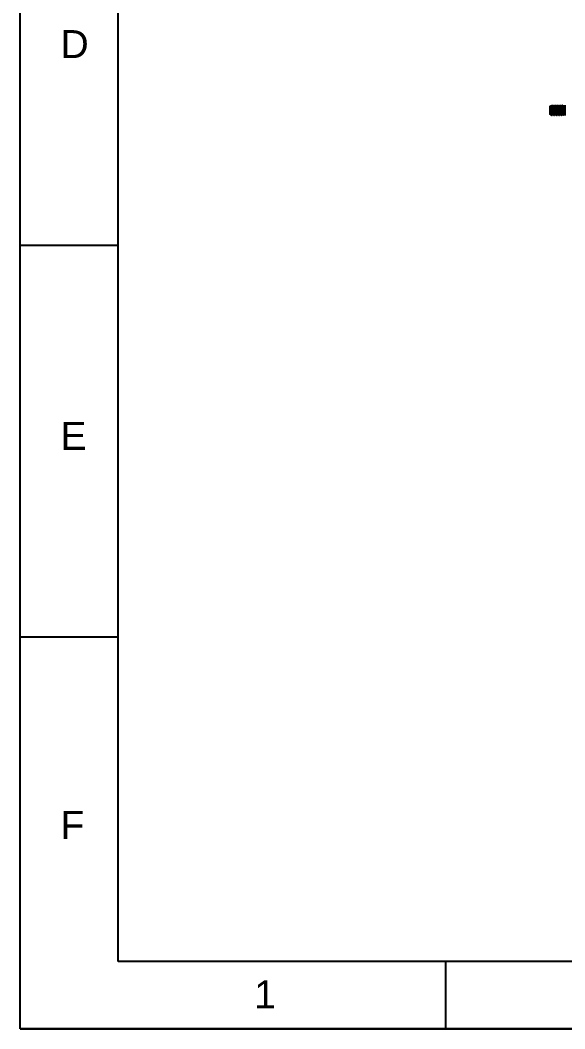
# Model space of a CAD drawing. Header units: millimetres. Extents: x 3299 to 14264, y 1863 to 5555.
# Drawn here: x 3299 to 3626, y 1863 to 2469 of the extents above; entities that cross this region are included whole.
import ezdxf

# ---------------------------------------------------------------- set-up
doc = ezdxf.new("R2010")
doc.units = ezdxf.units.MM
doc.layers.add('02___PRT_ALL_AXES', color=7, linetype='Continuous')
doc.layers.add('图框', color=7, linetype='Continuous')
doc.layers.add('细实线', color=7, linetype='Continuous', lineweight=18)
doc.styles.get("Standard").update_dxf_attribs({"font": 'arial.ttf'})

# ---------------------------------------------------------------- blocks, each defined once
blk = doc.blocks.new('产品尺寸图图框')
at = {"layer": '图框'}
for p, q in [((314.593, 395.09), (314.593, 605.09)), ((323.343, 401.09), (323.343, 599.09)), ((314.593, 465.09), (323.343, 465.09)), ((314.593, 430.09), (323.343, 430.09)), ((605.843, 401.09), (323.343, 401.09)), ((352.593, 401.09), (352.593, 395.09)), ((611.593, 395.09), (314.593, 395.09)), ((314.593, 395.09), (611.593, 395.09))]:
    blk.add_line(p, q, dxfattribs=at)
at = {"layer": '图框', "char_height": 2.5, "attachment_point": 1}
for s, insert in [('D', (318.198, 484.3)), ('E', (318.198, 449.3)), ('F', (318.198, 414.553)), ('1', (335.498, 399.421))]:
    blk.add_mtext_dynamic_manual_height_columns(s, width=1.58949, gutter_width=1.25, heights=[0], dxfattribs=dict(at, insert=insert))

msp = doc.modelspace()

# ---------------------------------------------------------------- linework, layer by layer
at = {"color": 7, "linetype": 'Continuous'}
for p, q in [((3617.58801, 2417.29299), (3617.99291, 2417.6979)), ((3617.58801, 2412.29301), (3617.58801, 2417.29297)), ((3617.99291, 2417.6979), (3618.00243, 2417.69447)), ((3618.08801, 2414.79299), (3618.08801, 2416.55635)), ((3618.82343, 2417.78041), (3618.83801, 2417.79299)), ((3619.82343, 2417.78041), (3619.83801, 2417.79299)), ((3619.95259, 2417.78041), (3619.93801, 2417.79299)), ((3620.82343, 2417.78041), (3620.83801, 2417.79299)), ((3620.95259, 2417.78041), (3620.93801, 2417.79299)), ((3621.82343, 2417.78041), (3621.83801, 2417.79299)), ((3621.95259, 2417.78041), (3621.93801, 2417.79299)), ((3622.82343, 2417.78041), (3622.83801, 2417.79299)), ((3622.95259, 2417.78041), (3622.93801, 2417.79299)), ((3623.82343, 2417.78041), (3623.83801, 2417.79299)), ((3623.95259, 2417.78041), (3623.93801, 2417.79299)), ((3624.83801, 2417.79299), (3624.82343, 2417.78041)), ((3624.95259, 2417.78041), (3624.93801, 2417.79299)), ((3625.58801, 2415.47919), (3625.13801, 2415.72005)), ((3625.66313, 2417.50404), (3625.6733, 2417.50771)), ((3625.88801, 2417.29299), (3625.6733, 2417.50771)), ((3625.88801, 2412.29299), (3625.88801, 2417.29299)), ((3626.38801, 2417.29299), (3625.88801, 2417.29299)), ((3626.38801, 2417.94299), (3626.38801, 2411.64299)), ((3617.58801, 2412.29299), (3617.67593, 2412.20508)), ((3617.67593, 2412.20508), (3617.68659, 2412.20891)), ((3618.32343, 2411.80558), (3618.33801, 2411.79299)), ((3618.43801, 2411.79299), (3618.45259, 2411.80558)), ((3619.32343, 2411.80558), (3619.33801, 2411.79299)), ((3619.45259, 2411.80558), (3619.43801, 2411.79299)), ((3620.32343, 2411.80558), (3620.33801, 2411.79299)), ((3620.45259, 2411.80558), (3620.43801, 2411.79299)), ((3621.32343, 2411.80558), (3621.33801, 2411.79299)), ((3621.45259, 2411.80558), (3621.43801, 2411.79299)), ((3622.33801, 2411.79299), (3622.32343, 2411.80558)), ((3622.45259, 2411.80558), (3622.43801, 2411.79299)), ((3623.33801, 2411.79299), (3623.32343, 2411.80558)), ((3623.45259, 2411.80558), (3623.43801, 2411.79299)), ((3624.32343, 2411.80558), (3624.33801, 2411.79299)), ((3624.45259, 2411.80558), (3624.43801, 2411.79299)), ((3625.33801, 2411.79299), (3625.32343, 2411.80558)), ((3625.38801, 2411.79299), (3625.38801, 2414.12965)), ((3625.88801, 2412.29299), (3625.38801, 2411.79299)), ((3625.80009, 2415.59271), (3625.58801, 2415.47919)), ((3626.38801, 2412.29299), (3625.88801, 2412.29299))]:
    msp.add_line(p, q, dxfattribs=at)
for points in [[(3618.40767, 2416.99665), (3618.28494, 2417.20775), (3618.11072, 2417.50779), (3618.00243, 2417.69447)], [(3618.82343, 2417.78041), (3618.66821, 2417.51281), (3618.494, 2417.21278), (3618.38801, 2417.03047)], [(3619.40767, 2416.99665), (3619.28494, 2417.20775), (3619.11072, 2417.50779), (3618.95259, 2417.78041)], [(3619.82343, 2417.78041), (3619.66821, 2417.51281), (3619.494, 2417.21278), (3619.38801, 2417.03047)], [(3620.40767, 2416.99665), (3620.28494, 2417.20775), (3620.11072, 2417.50779), (3619.95259, 2417.78041)], [(3620.82343, 2417.78041), (3620.66821, 2417.51281), (3620.494, 2417.21278), (3620.38801, 2417.03047)], [(3621.40767, 2416.99665), (3621.28494, 2417.20775), (3621.11072, 2417.50779), (3620.95259, 2417.78041)], [(3621.82343, 2417.78041), (3621.66821, 2417.51281), (3621.494, 2417.21278), (3621.38801, 2417.03047)], [(3622.40767, 2416.99665), (3622.28494, 2417.20775), (3622.11072, 2417.50779), (3621.95259, 2417.78041)], [(3622.82343, 2417.78041), (3622.66821, 2417.51281), (3622.494, 2417.21278), (3622.38801, 2417.03047)], [(3623.40767, 2416.99665), (3623.28494, 2417.20775), (3623.11072, 2417.50779), (3622.95259, 2417.78041)], [(3623.82343, 2417.78041), (3623.66821, 2417.51281), (3623.494, 2417.21278), (3623.38801, 2417.03047)], [(3624.40767, 2416.99665), (3624.28494, 2417.20775), (3624.11072, 2417.50779), (3623.95259, 2417.78041)], [(3624.82343, 2417.78041), (3624.66821, 2417.51281), (3624.494, 2417.21278), (3624.38801, 2417.03047)], [(3625.40767, 2416.99665), (3625.28494, 2417.20775), (3625.11072, 2417.50779), (3624.95259, 2417.78041)], [(3625.66313, 2417.50404), (3625.494, 2417.21278), (3625.38801, 2417.03047)], [(3617.68659, 2412.20891), (3617.78494, 2412.37824), (3617.88801, 2412.55552)], [(3617.86835, 2412.58933), (3617.994, 2412.37321), (3618.16821, 2412.07318), (3618.32343, 2411.80558)], [(3618.45259, 2411.80558), (3618.61072, 2412.0782), (3618.78494, 2412.37824), (3618.88801, 2412.55552)], [(3618.86835, 2412.58933), (3618.994, 2412.37321), (3619.16821, 2412.07318), (3619.32343, 2411.80558)], [(3619.45259, 2411.80558), (3619.61072, 2412.0782), (3619.78494, 2412.37824), (3619.88801, 2412.55552)], [(3619.86835, 2412.58933), (3619.994, 2412.37321), (3620.16821, 2412.07318), (3620.32343, 2411.80558)], [(3620.45259, 2411.80558), (3620.61072, 2412.0782), (3620.78494, 2412.37824), (3620.88801, 2412.55552)], [(3620.86835, 2412.58933), (3620.994, 2412.37321), (3621.16821, 2412.07318), (3621.32343, 2411.80558)], [(3621.45259, 2411.80558), (3621.61072, 2412.0782), (3621.78494, 2412.37824), (3621.88801, 2412.55552)], [(3621.86835, 2412.58933), (3621.994, 2412.37321), (3622.16821, 2412.07318), (3622.32343, 2411.80558)], [(3622.45259, 2411.80558), (3622.61072, 2412.0782), (3622.78494, 2412.37824), (3622.88801, 2412.55552)], [(3622.86835, 2412.58933), (3622.994, 2412.37321), (3623.16821, 2412.07318), (3623.32343, 2411.80558)], [(3623.45259, 2411.80558), (3623.61072, 2412.0782), (3623.78494, 2412.37824), (3623.88801, 2412.55552)], [(3623.86835, 2412.58933), (3623.994, 2412.37321), (3624.16821, 2412.07318), (3624.32343, 2411.80558)], [(3624.45259, 2411.80558), (3624.61072, 2412.0782), (3624.78494, 2412.37824), (3624.88801, 2412.55552)], [(3624.86835, 2412.58933), (3624.994, 2412.37321), (3625.16821, 2412.07318), (3625.32343, 2411.80558)]]:
    msp.add_lwpolyline(points, dxfattribs=at)
for points, knots in [([(3617.58801, 2417.21954), (3617.59413, 2417.21571), (3617.60638, 2417.20581), (3617.62327, 2417.18681), (3617.64003, 2417.16273), (3617.65667, 2417.13365), (3617.67321, 2417.0996), (3617.68965, 2417.06069), (3617.706, 2417.017), (3617.72859, 2416.94982), (3617.75617, 2416.85456), (3617.78781, 2416.72732), (3617.81917, 2416.58411), (3617.85022, 2416.42614), (3617.88098, 2416.25466), (3617.91144, 2416.07102), (3617.94161, 2415.87659), (3617.98215, 2415.59997), (3618.03149, 2415.23779), (3618.06912, 2414.94349), (3618.08801, 2414.79299)], [0, 0, 0, 0, 0.008680312, 0.018774552, 0.030465719, 0.043856067, 0.058999461, 0.075914788, 0.09459861, 0.115035334, 0.161060564, 0.213693728, 0.272547515, 0.337184868, 0.407123503, 0.481856617, 0.560838094, 0.643513722, 0.817767211, 1, 1, 1, 1]), ([(3618.00243, 2417.69446), (3618.00349, 2417.69263), (3618.00549, 2417.68817), (3618.00814, 2417.68029), (3618.0108, 2417.67033), (3618.01465, 2417.65298), (3618.01927, 2417.62608), (3618.02456, 2417.58766), (3618.02985, 2417.54119), (3618.03516, 2417.4868), (3618.04048, 2417.42468), (3618.0458, 2417.35502), (3618.05111, 2417.27801), (3618.05847, 2417.16133), (3618.06751, 2416.99892), (3618.07798, 2416.78564), (3618.08465, 2416.63529), (3618.08801, 2416.55635)], [0, 0, 0, 0, 0.005544595, 0.012797143, 0.021804079, 0.032581616, 0.059458161, 0.093408117, 0.134371023, 0.182234513, 0.236842179, 0.298032242, 0.365638204, 0.43946538, 0.604934783, 0.792608052, 1, 1, 1, 1]), ([(3618.08801, 2416.55635), (3618.09564, 2416.44001), (3618.11068, 2416.19835), (3618.13231, 2415.82486), (3618.15396, 2415.43189), (3618.17563, 2415.0269), (3618.1973, 2414.61749), (3618.21896, 2414.21139), (3618.24062, 2413.81626), (3618.26225, 2413.43955), (3618.28386, 2413.08835), (3618.30233, 2412.81473), (3618.3173, 2412.61354), (3618.32818, 2412.47758), (3618.33905, 2412.35255), (3618.34991, 2412.23904), (3618.36074, 2412.13759), (3618.37155, 2412.04865), (3618.3809, 2411.98262), (3618.38851, 2411.93639), (3618.39394, 2411.90671), (3618.39937, 2411.88043), (3618.40478, 2411.85758), (3618.41018, 2411.83818), (3618.41556, 2411.82224), (3618.42091, 2411.80976), (3618.42565, 2411.80163), (3618.42959, 2411.79705), (3618.43234, 2411.79475), (3618.43514, 2411.79333), (3618.43709, 2411.793), (3618.43801, 2411.793)], [0, 0, 0, 0, 0.07307491, 0.151752848, 0.234482566, 0.319751186, 0.40594689, 0.491446021, 0.574643199, 0.653972218, 0.72794502, 0.795173222, 0.825857364, 0.854395783, 0.88065699, 0.904514176, 0.925863045, 0.944607832, 0.960661568, 0.967660697, 0.97396655, 0.97957403, 0.984479298, 0.98868216, 0.992189035, 0.99501394, 0.997187127, 0.998050823, 0.998786122, 0.999421328, 1, 1, 1, 1]), ([(3618.86835, 2412.58934), (3618.86562, 2412.59404), (3618.86036, 2412.60513), (3618.85329, 2412.62432), (3618.84619, 2412.64791), (3618.83907, 2412.67585), (3618.83194, 2412.70812), (3618.82189, 2412.7595), (3618.80958, 2412.83403), (3618.7954, 2412.93541), (3618.78116, 2413.05196), (3618.7669, 2413.18274), (3618.75262, 2413.32667), (3618.73831, 2413.48259), (3618.71873, 2413.71064), (3618.69463, 2414.01544), (3618.66634, 2414.39777), (3618.63801, 2414.79299), (3618.60969, 2415.18822), (3618.58139, 2415.57055), (3618.55729, 2415.87535), (3618.53771, 2416.1034), (3618.52341, 2416.25932), (3618.50912, 2416.40325), (3618.49486, 2416.53402), (3618.48062, 2416.65058), (3618.46644, 2416.75196), (3618.45414, 2416.82649), (3618.44408, 2416.87786), (3618.43695, 2416.91013), (3618.42983, 2416.93808), (3618.42273, 2416.96167), (3618.41566, 2416.98086), (3618.4104, 2416.99195), (3618.40767, 2416.99664)], [0, 0, 0, 0, 0.003672613, 0.008270114, 0.013813924, 0.020312077, 0.027760577, 0.036148694, 0.0556905, 0.078813062, 0.105333927, 0.13504996, 0.167725528, 0.203094326, 0.240877482, 0.322432435, 0.40975095, 0.500000371, 0.590249416, 0.677567635, 0.759123001, 0.796905685, 0.832275797, 0.864949628, 0.894667637, 0.921187183, 0.944309653, 0.963852705, 0.972239497, 0.979687201, 0.986186484, 0.991731782, 0.996328682, 1, 1, 1, 1]), ([(3618.83801, 2417.79299), (3618.83935, 2417.79299), (3618.84229, 2417.79224), (3618.84627, 2417.78924), (3618.85015, 2417.78456), (3618.85401, 2417.77814), (3618.85787, 2417.76997), (3618.86173, 2417.76002), (3618.86561, 2417.74831), (3618.87109, 2417.72922), (3618.87779, 2417.7009), (3618.88549, 2417.66161), (3618.89322, 2417.61543), (3618.90096, 2417.56247), (3618.90872, 2417.50283), (3618.91649, 2417.43667), (3618.92426, 2417.36414), (3618.93502, 2417.25526), (3618.9483, 2417.10465), (3618.96377, 2416.90756), (3618.97926, 2416.69011), (3618.99477, 2416.45438), (3619.01029, 2416.20266), (3619.02583, 2415.93738), (3619.04137, 2415.66108), (3619.06226, 2415.2784), (3619.07766, 2414.98809), (3619.08801, 2414.79299)], [0, 0, 0, 0, 0.00132766, 0.002902607, 0.004880263, 0.007339838, 0.010321525, 0.01384698, 0.017928586, 0.022573729, 0.033566334, 0.046825827, 0.06233444, 0.080067953, 0.099995154, 0.122068702, 0.146236413, 0.172445234, 0.230745353, 0.296407646, 0.368819756, 0.447283096, 0.531057021, 0.61932139, 0.711233716, 0.805942783, 1, 1, 1, 1]), ([(3618.95259, 2417.78041), (3618.95149, 2417.78231), (3618.94932, 2417.78568), (3618.94569, 2417.78976), (3618.94196, 2417.79235), (3618.93925, 2417.79299), (3618.93801, 2417.79299)], [0, 0, 0, 0, 0.329525986, 0.597207142, 0.813915133, 1, 1, 1, 1]), ([(3619.05801, 2416.9799), (3619.05382, 2417.034), (3619.04551, 2417.13691), (3619.03246, 2417.28285), (3619.01944, 2417.41176), (3619.00647, 2417.52273), (3618.9952, 2417.60356), (3618.98596, 2417.65866), (3618.97944, 2417.69274), (3618.97294, 2417.72186), (3618.96646, 2417.746), (3618.96003, 2417.76512), (3618.95517, 2417.77596), (3618.95259, 2417.78041)], [0, 0, 0, 0, 0.201125012, 0.382637269, 0.54306366, 0.681360376, 0.796687632, 0.845530885, 0.888410427, 0.925277822, 0.956114115, 0.980971951, 1, 1, 1, 1]), ([(3619.18801, 2414.79299), (3619.17725, 2414.99579), (3619.15619, 2415.39297), (3619.12441, 2415.96802), (3619.09721, 2416.42064), (3619.07497, 2416.75243), (3619.06371, 2416.90637), (3619.05801, 2416.9799)], [0, 0, 0, 0, 0.278093356, 0.544643865, 0.788639817, 0.899005792, 1, 1, 1, 1]), ([(3619.50801, 2416.41173), (3619.50401, 2416.44992), (3619.49608, 2416.52279), (3619.48364, 2416.62649), (3619.47123, 2416.71886), (3619.45884, 2416.79927), (3619.44812, 2416.85848), (3619.43938, 2416.89946), (3619.43315, 2416.92539), (3619.42694, 2416.94801), (3619.42074, 2416.96732), (3619.41456, 2416.98329), (3619.41001, 2416.99262), (3619.40767, 2416.99665)], [0, 0, 0, 0, 0.193542708, 0.369419157, 0.526341079, 0.663223855, 0.779408226, 0.829566894, 0.874359229, 0.91376744, 0.947802305, 0.976509268, 1, 1, 1, 1]), ([(3619.86835, 2412.58934), (3619.86627, 2412.59292), (3619.86221, 2412.60108), (3619.85665, 2412.61494), (3619.85108, 2412.6315), (3619.84316, 2412.65882), (3619.83351, 2412.6997), (3619.82242, 2412.75664), (3619.81131, 2412.82375), (3619.80015, 2412.9007), (3619.78898, 2412.9871), (3619.77779, 2413.08254), (3619.76659, 2413.18653), (3619.75117, 2413.34071), (3619.73216, 2413.55062), (3619.70993, 2413.82013), (3619.68767, 2414.10908), (3619.66538, 2414.4117), (3619.64309, 2414.72193), (3619.62079, 2415.03358), (3619.5985, 2415.34043), (3619.57622, 2415.63633), (3619.55398, 2415.91541), (3619.53177, 2416.17204), (3619.51605, 2416.33495), (3619.50801, 2416.41173)], [0, 0, 0, 0, 0.003226539, 0.007103397, 0.011646888, 0.01686226, 0.029306097, 0.044413713, 0.062138681, 0.082399451, 0.10510164, 0.130144948, 0.157404495, 0.186744711, 0.251096119, 0.321924715, 0.39783261, 0.477311505, 0.558780318, 0.640621185, 0.721206957, 0.798931051, 0.872247155, 0.939741773, 1, 1, 1, 1]), ([(3619.83801, 2417.79299), (3619.83929, 2417.79299), (3619.84209, 2417.79231), (3619.84592, 2417.78956), (3619.84966, 2417.78524), (3619.85336, 2417.77932), (3619.85707, 2417.77178), (3619.86078, 2417.76261), (3619.8645, 2417.75181), (3619.86976, 2417.73422), (3619.8762, 2417.70809), (3619.88359, 2417.67185), (3619.89101, 2417.62922), (3619.89845, 2417.58032), (3619.90589, 2417.52523), (3619.91335, 2417.46409), (3619.92081, 2417.397), (3619.93115, 2417.29615), (3619.9439, 2417.1565), (3619.95327, 2417.04108), (3619.95801, 2416.9799)], [0, 0, 0, 0, 0.004630295, 0.010061713, 0.016816868, 0.025169032, 0.035258945, 0.047162893, 0.060924458, 0.076569445, 0.11356151, 0.158175423, 0.210355694, 0.270020649, 0.337074396, 0.411389159, 0.492813047, 0.581190498, 0.778060733, 1, 1, 1, 1]), ([(3620.18801, 2414.79299), (3620.17826, 2414.97684), (3620.15908, 2415.33829), (3620.13462, 2415.78424), (3620.11478, 2416.12707), (3620.10015, 2416.36855), (3620.08552, 2416.59659), (3620.07091, 2416.80923), (3620.05632, 2417.00464), (3620.04176, 2417.18118), (3620.02724, 2417.33733), (3620.01276, 2417.47177), (3620.00019, 2417.56962), (3619.98987, 2417.63615), (3619.98259, 2417.67708), (3619.97534, 2417.71186), (3619.96813, 2417.74044), (3619.9618, 2417.76027), (3619.95657, 2417.77287), (3619.95394, 2417.77808), (3619.95259, 2417.7804)], [0, 0, 0, 0, 0.184087366, 0.361930789, 0.446591099, 0.527461708, 0.603840568, 0.675081203, 0.740579553, 0.799784875, 0.852200306, 0.897387005, 0.934984709, 0.950840534, 0.964700566, 0.976546145, 0.986365199, 0.994165083, 0.997322714, 1, 1, 1, 1]), ([(3619.95801, 2416.9799), (3619.96371, 2416.90637), (3619.97497, 2416.75243), (3619.99721, 2416.42064), (3620.02441, 2415.96802), (3620.05619, 2415.39297), (3620.07725, 2414.99579), (3620.08801, 2414.79299)], [0, 0, 0, 0, 0.100994209, 0.211360183, 0.455356135, 0.721906644, 1, 1, 1, 1]), ([(3620.86835, 2412.58934), (3620.86562, 2412.59403), (3620.86036, 2412.60513), (3620.8533, 2412.62432), (3620.8462, 2412.64791), (3620.83907, 2412.67585), (3620.83194, 2412.70812), (3620.82189, 2412.75949), (3620.80958, 2412.83403), (3620.79539, 2412.93541), (3620.78117, 2413.05196), (3620.7669, 2413.18274), (3620.75262, 2413.32667), (3620.73831, 2413.48259), (3620.71873, 2413.71064), (3620.69463, 2414.01544), (3620.66634, 2414.39777), (3620.63801, 2414.79299), (3620.60969, 2415.18822), (3620.58139, 2415.57055), (3620.55729, 2415.87535), (3620.53771, 2416.1034), (3620.52341, 2416.25932), (3620.50912, 2416.40325), (3620.49486, 2416.53403), (3620.48063, 2416.65058), (3620.46643, 2416.75196), (3620.45414, 2416.8265), (3620.44408, 2416.87787), (3620.43695, 2416.91013), (3620.42982, 2416.93808), (3620.42273, 2416.96167), (3620.41566, 2416.98087), (3620.4104, 2416.99195), (3620.40767, 2416.99665)], [0, 0, 0, 0, 0.003673498, 0.008273081, 0.013817771, 0.020313675, 0.027760393, 0.03614968, 0.055694022, 0.078812927, 0.105336769, 0.135050718, 0.167726652, 0.203096644, 0.240877593, 0.322432869, 0.409752035, 0.50000086, 0.590249117, 0.677567521, 0.759123723, 0.79690402, 0.832276321, 0.864948729, 0.894665983, 0.921187752, 0.944306783, 0.963853563, 0.972239837, 0.979685347, 0.98618328, 0.991730295, 0.996329512, 1, 1, 1, 1]), ([(3620.83801, 2417.79299), (3620.83935, 2417.79299), (3620.84229, 2417.79224), (3620.84627, 2417.78924), (3620.85015, 2417.78456), (3620.85401, 2417.77814), (3620.85787, 2417.76997), (3620.86173, 2417.76002), (3620.86561, 2417.74831), (3620.87109, 2417.72922), (3620.87779, 2417.7009), (3620.88549, 2417.66161), (3620.89322, 2417.61543), (3620.90096, 2417.56247), (3620.90872, 2417.50283), (3620.91649, 2417.43667), (3620.92426, 2417.36414), (3620.93502, 2417.25526), (3620.9483, 2417.10465), (3620.96377, 2416.90756), (3620.97926, 2416.69011), (3620.99477, 2416.45438), (3621.01029, 2416.20266), (3621.02583, 2415.93738), (3621.04137, 2415.66108), (3621.06226, 2415.2784), (3621.07766, 2414.98809), (3621.08801, 2414.79299)], [0, 0, 0, 0, 0.00132766, 0.002902607, 0.004880263, 0.007339838, 0.010321525, 0.01384698, 0.017928586, 0.022573729, 0.033566334, 0.046825827, 0.06233444, 0.080067953, 0.099995154, 0.122068702, 0.146236413, 0.172445234, 0.230745353, 0.296407646, 0.368819756, 0.447283096, 0.531057021, 0.61932139, 0.711233716, 0.805942783, 1, 1, 1, 1]), ([(3621.18801, 2414.79299), (3621.17826, 2414.97684), (3621.15908, 2415.33829), (3621.13462, 2415.78424), (3621.11478, 2416.12707), (3621.10015, 2416.36855), (3621.08552, 2416.59659), (3621.07091, 2416.80923), (3621.05632, 2417.00464), (3621.04176, 2417.18118), (3621.02724, 2417.33733), (3621.01276, 2417.47177), (3621.00019, 2417.56962), (3620.98987, 2417.63615), (3620.98259, 2417.67708), (3620.97534, 2417.71186), (3620.96813, 2417.74044), (3620.9618, 2417.76027), (3620.95657, 2417.77287), (3620.95394, 2417.77808), (3620.95259, 2417.7804)], [0, 0, 0, 0, 0.184087366, 0.361930789, 0.446591099, 0.527461708, 0.603840568, 0.675081203, 0.740579553, 0.799784875, 0.852200306, 0.897387005, 0.934984709, 0.950840534, 0.964700566, 0.976546145, 0.986365199, 0.994165083, 0.997322714, 1, 1, 1, 1]), ([(3621.86835, 2412.58935), (3621.86562, 2412.59404), (3621.86036, 2412.60513), (3621.85329, 2412.62432), (3621.84619, 2412.64791), (3621.83908, 2412.67586), (3621.83194, 2412.70812), (3621.82188, 2412.7595), (3621.80958, 2412.83403), (3621.7954, 2412.93541), (3621.78116, 2413.05196), (3621.7669, 2413.18274), (3621.75262, 2413.32667), (3621.73831, 2413.48259), (3621.71873, 2413.71064), (3621.69463, 2414.01544), (3621.66634, 2414.39777), (3621.63801, 2414.79299), (3621.60969, 2415.18822), (3621.58139, 2415.57055), (3621.55729, 2415.87535), (3621.53771, 2416.1034), (3621.52341, 2416.25932), (3621.50912, 2416.40325), (3621.49486, 2416.53402), (3621.48062, 2416.65058), (3621.46644, 2416.75195), (3621.45414, 2416.82649), (3621.44408, 2416.87787), (3621.43695, 2416.91013), (3621.42983, 2416.93808), (3621.42273, 2416.96167), (3621.41566, 2416.98086), (3621.4104, 2416.99195), (3621.40767, 2416.99664)], [0, 0, 0, 0, 0.003671545, 0.008268453, 0.013813357, 0.020312567, 0.027760488, 0.036147511, 0.055690133, 0.078812803, 0.105332464, 0.135050156, 0.167724349, 0.203094094, 0.240876983, 0.322432226, 0.409750479, 0.499999643, 0.590249027, 0.677567461, 0.759122498, 0.796905689, 0.832274698, 0.864949891, 0.894666499, 0.921186916, 0.944309726, 0.96385162, 0.972239395, 0.9796878, 0.986186439, 0.991730473, 0.996327717, 1, 1, 1, 1]), ([(3621.83801, 2417.79299), (3621.83935, 2417.79299), (3621.84229, 2417.79224), (3621.84627, 2417.78924), (3621.85015, 2417.78456), (3621.85401, 2417.77814), (3621.85787, 2417.76997), (3621.86173, 2417.76002), (3621.86561, 2417.74831), (3621.87109, 2417.72922), (3621.87779, 2417.7009), (3621.88549, 2417.66161), (3621.89322, 2417.61543), (3621.90096, 2417.56247), (3621.90872, 2417.50283), (3621.91649, 2417.43667), (3621.92426, 2417.36414), (3621.93502, 2417.25526), (3621.9483, 2417.10465), (3621.96377, 2416.90756), (3621.97926, 2416.69011), (3621.99477, 2416.45438), (3622.01029, 2416.20266), (3622.02583, 2415.93738), (3622.04137, 2415.66108), (3622.06226, 2415.2784), (3622.07766, 2414.98809), (3622.08801, 2414.79299)], [0, 0, 0, 0, 0.00132766, 0.002902607, 0.004880263, 0.007339838, 0.010321525, 0.01384698, 0.017928586, 0.022573729, 0.033566334, 0.046825827, 0.06233444, 0.080067953, 0.099995154, 0.122068702, 0.146236413, 0.172445234, 0.230745353, 0.296407646, 0.368819756, 0.447283096, 0.531057021, 0.61932139, 0.711233716, 0.805942783, 1, 1, 1, 1]), ([(3622.09801, 2416.40048), (3622.09219, 2416.49319), (3622.08066, 2416.67051), (3622.06269, 2416.92306), (3622.04727, 2417.11669), (3622.03476, 2417.25687), (3622.02572, 2417.35022), (3622.01669, 2417.43524), (3622.00767, 2417.51165), (3621.99867, 2417.5792), (3621.9897, 2417.63769), (3621.98076, 2417.68691), (3621.97297, 2417.72201), (3621.96655, 2417.74526), (3621.96206, 2417.7592), (3621.95758, 2417.77074), (3621.95429, 2417.77749), (3621.95259, 2417.78041)], [0, 0, 0, 0, 0.200467891, 0.383447516, 0.546342479, 0.619623392, 0.687151089, 0.748717717, 0.804118669, 0.853179369, 0.895771941, 0.93178186, 0.961129296, 0.973305367, 0.983826009, 0.992711035, 1, 1, 1, 1]), ([(3622.18801, 2414.79299), (3622.17321, 2415.072), (3622.1514, 2415.48355), (3622.12122, 2416.01937), (3622.10582, 2416.27618), (3622.09801, 2416.40048)], [0, 0, 0, 0, 0.520608901, 0.767941236, 1, 1, 1, 1]), ([(3622.54801, 2415.98284), (3622.54238, 2416.04915), (3622.53123, 2416.17626), (3622.51388, 2416.35773), (3622.49656, 2416.52025), (3622.47931, 2416.66177), (3622.46434, 2416.76573), (3622.45208, 2416.8371), (3622.44339, 2416.88152), (3622.43474, 2416.91961), (3622.42611, 2416.95127), (3622.41858, 2416.97349), (3622.41238, 2416.98787), (3622.40925, 2416.99393), (3622.40767, 2416.99665)], [0, 0, 0, 0, 0.194590211, 0.373090396, 0.532989111, 0.672462819, 0.789945281, 0.840041725, 0.884184262, 0.922259719, 0.954228235, 0.980102404, 0.99078538, 1, 1, 1, 1]), ([(3622.86835, 2412.58934), (3622.86652, 2412.59248), (3622.86294, 2412.59956), (3622.85798, 2412.61147), (3622.85302, 2412.62553), (3622.846, 2412.64841), (3622.83741, 2412.68235), (3622.82755, 2412.7294), (3622.81765, 2412.78459), (3622.80773, 2412.84772), (3622.79779, 2412.91852), (3622.78394, 2413.0274), (3622.76694, 2413.18043), (3622.7472, 2413.38263), (3622.72742, 2413.6071), (3622.7076, 2413.85031), (3622.68775, 2414.10841), (3622.6679, 2414.37733), (3622.64804, 2414.65282), (3622.62172, 2415.02066), (3622.59555, 2415.38278), (3622.56861, 2415.7333), (3622.55493, 2415.90135), (3622.54801, 2415.98284)], [0, 0, 0, 0, 0.003195465, 0.006968816, 0.011332719, 0.016292583, 0.028004333, 0.042098484, 0.058547103, 0.077292945, 0.098267649, 0.121399916, 0.173778042, 0.233619318, 0.299998352, 0.37187989, 0.448133842, 0.527567505, 0.608931707, 0.690948635, 0.851772673, 0.928104228, 1, 1, 1, 1]), ([(3622.83801, 2417.79299), (3622.83891, 2417.79299), (3622.84082, 2417.79267), (3622.84356, 2417.79131), (3622.84626, 2417.78911), (3622.85011, 2417.78473), (3622.85476, 2417.77693), (3622.86, 2417.76494), (3622.86527, 2417.74963), (3622.87056, 2417.73101), (3622.87586, 2417.70908), (3622.87919, 2417.69331), (3622.88087, 2417.68488)], [0, 0, 0, 0, 0.022601059, 0.047315362, 0.075791062, 0.109123466, 0.192766026, 0.301323627, 0.435950777, 0.597152904, 0.785146042, 1, 1, 1, 1]), ([(3622.88087, 2417.68488), (3622.8835, 2417.67167), (3622.88869, 2417.64319), (3622.89897, 2417.5783), (3622.91149, 2417.48258), (3622.92588, 2417.3508), (3622.94033, 2417.1974), (3622.95482, 2417.02368), (3622.97501, 2416.75584), (3622.98887, 2416.54596), (3622.99801, 2416.40048)], [0, 0, 0, 0, 0.031336348, 0.067281671, 0.152738951, 0.255763988, 0.37549244, 0.510960005, 0.661078258, 1, 1, 1, 1]), ([(3623.18801, 2414.79299), (3623.17826, 2414.97684), (3623.15908, 2415.33829), (3623.13462, 2415.78424), (3623.11478, 2416.12707), (3623.10015, 2416.36855), (3623.08552, 2416.59659), (3623.07091, 2416.80923), (3623.05632, 2417.00464), (3623.04176, 2417.18118), (3623.02724, 2417.33733), (3623.01276, 2417.47177), (3623.00019, 2417.56962), (3622.98987, 2417.63615), (3622.98259, 2417.67708), (3622.97534, 2417.71186), (3622.96813, 2417.74044), (3622.9618, 2417.76027), (3622.95657, 2417.77287), (3622.95394, 2417.77808), (3622.95259, 2417.7804)], [0, 0, 0, 0, 0.184087366, 0.361930789, 0.446591099, 0.527461708, 0.603840568, 0.675081203, 0.740579553, 0.799784875, 0.852200306, 0.897387005, 0.934984709, 0.950840534, 0.964700566, 0.976546145, 0.986365199, 0.994165083, 0.997322714, 1, 1, 1, 1]), ([(3622.99801, 2416.40048), (3623.00582, 2416.27618), (3623.02122, 2416.01937), (3623.0514, 2415.48355), (3623.07321, 2415.072), (3623.08801, 2414.79299)], [0, 0, 0, 0, 0.232058764, 0.479391099, 1, 1, 1, 1]), ([(3623.86835, 2412.58934), (3623.86562, 2412.59404), (3623.86036, 2412.60513), (3623.8533, 2412.62432), (3623.84619, 2412.64791), (3623.83907, 2412.67585), (3623.83194, 2412.70812), (3623.82189, 2412.7595), (3623.80958, 2412.83403), (3623.7954, 2412.93541), (3623.78117, 2413.05196), (3623.7669, 2413.18274), (3623.75262, 2413.32667), (3623.73831, 2413.48259), (3623.71873, 2413.71064), (3623.69463, 2414.01544), (3623.66634, 2414.39777), (3623.63801, 2414.79299), (3623.60969, 2415.18822), (3623.58139, 2415.57055), (3623.55729, 2415.87535), (3623.53771, 2416.1034), (3623.52341, 2416.25932), (3623.50912, 2416.40325), (3623.49486, 2416.53403), (3623.48062, 2416.65058), (3623.46644, 2416.75196), (3623.45414, 2416.82649), (3623.44408, 2416.87787), (3623.43695, 2416.91013), (3623.42983, 2416.93808), (3623.42273, 2416.96167), (3623.41566, 2416.98086), (3623.4104, 2416.99195), (3623.40767, 2416.99664)], [0, 0, 0, 0, 0.003673335, 0.008271725, 0.013815532, 0.020312269, 0.027760558, 0.03614949, 0.05569193, 0.078813129, 0.105335455, 0.135050039, 0.16772637, 0.20309523, 0.240877726, 0.322432638, 0.409751504, 0.500000846, 0.59024948, 0.677567668, 0.759123461, 0.796905109, 0.832276557, 0.864949212, 0.894667575, 0.92118749, 0.944308586, 0.963853563, 0.972239653, 0.979686303, 0.986185318, 0.991732008, 0.996329464, 1, 1, 1, 1]), ([(3623.83801, 2417.79299), (3623.83935, 2417.79299), (3623.84229, 2417.79224), (3623.84627, 2417.78924), (3623.85015, 2417.78456), (3623.85401, 2417.77814), (3623.85787, 2417.76997), (3623.86173, 2417.76002), (3623.86561, 2417.74831), (3623.87109, 2417.72922), (3623.87779, 2417.7009), (3623.88549, 2417.66161), (3623.89322, 2417.61543), (3623.90096, 2417.56247), (3623.90872, 2417.50283), (3623.91649, 2417.43667), (3623.92426, 2417.36414), (3623.93502, 2417.25526), (3623.9483, 2417.10465), (3623.96377, 2416.90756), (3623.97926, 2416.69011), (3623.99477, 2416.45438), (3624.01029, 2416.20266), (3624.02583, 2415.93738), (3624.04137, 2415.66108), (3624.06226, 2415.2784), (3624.07766, 2414.98809), (3624.08801, 2414.79299)], [0, 0, 0, 0, 0.00132766, 0.002902607, 0.004880263, 0.007339838, 0.010321525, 0.01384698, 0.017928586, 0.022573729, 0.033566334, 0.046825827, 0.06233444, 0.080067953, 0.099995154, 0.122068702, 0.146236413, 0.172445234, 0.230745353, 0.296407646, 0.368819756, 0.447283096, 0.531057021, 0.61932139, 0.711233716, 0.805942783, 1, 1, 1, 1]), ([(3624.18801, 2414.79299), (3624.17826, 2414.97684), (3624.15908, 2415.33829), (3624.13462, 2415.78424), (3624.11478, 2416.12707), (3624.10015, 2416.36855), (3624.08552, 2416.59659), (3624.07091, 2416.80923), (3624.05632, 2417.00464), (3624.04176, 2417.18118), (3624.02724, 2417.33733), (3624.01276, 2417.47177), (3624.00019, 2417.56962), (3623.98987, 2417.63615), (3623.98259, 2417.67708), (3623.97534, 2417.71186), (3623.96813, 2417.74044), (3623.9618, 2417.76027), (3623.95657, 2417.77287), (3623.95394, 2417.77808), (3623.95259, 2417.7804)], [0, 0, 0, 0, 0.184087366, 0.361930789, 0.446591099, 0.527461708, 0.603840568, 0.675081203, 0.740579553, 0.799784875, 0.852200306, 0.897387005, 0.934984709, 0.950840534, 0.964700566, 0.976546145, 0.986365199, 0.994165083, 0.997322714, 1, 1, 1, 1]), ([(3624.86835, 2412.58935), (3624.86562, 2412.59404), (3624.86036, 2412.60513), (3624.85329, 2412.62432), (3624.8462, 2412.64791), (3624.83908, 2412.67586), (3624.83194, 2412.70812), (3624.82188, 2412.75949), (3624.80958, 2412.83403), (3624.7954, 2412.93541), (3624.78116, 2413.05196), (3624.7669, 2413.18274), (3624.75261, 2413.32667), (3624.73831, 2413.48259), (3624.71873, 2413.71064), (3624.69463, 2414.01544), (3624.66634, 2414.39777), (3624.63801, 2414.79299), (3624.60969, 2415.18822), (3624.58139, 2415.57055), (3624.55729, 2415.87535), (3624.53771, 2416.1034), (3624.5234, 2416.25932), (3624.50912, 2416.40325), (3624.49486, 2416.53403), (3624.48063, 2416.65058), (3624.46644, 2416.75195), (3624.45413, 2416.82649), (3624.44408, 2416.87787), (3624.43695, 2416.91014), (3624.42983, 2416.93808), (3624.42273, 2416.96167), (3624.41566, 2416.98086), (3624.4104, 2416.99195), (3624.40767, 2416.99665)], [0, 0, 0, 0, 0.003670556, 0.008267941, 0.013814569, 0.020313608, 0.027760307, 0.03614641, 0.055691261, 0.07881243, 0.105332271, 0.135050635, 0.167723324, 0.203094691, 0.240876393, 0.322432143, 0.409750317, 0.49999897, 0.59024833, 0.677567188, 0.759122112, 0.796904681, 0.832273525, 0.864949847, 0.894664517, 0.921186775, 0.944308093, 0.963850486, 0.97223939, 0.979687726, 0.986184549, 0.991728346, 0.996326688, 1, 1, 1, 1]), ([(3625.32343, 2411.80558), (3625.32204, 2411.80798), (3625.31932, 2411.81339), (3625.31392, 2411.82653), (3625.3074, 2411.84727), (3625.29997, 2411.87722), (3625.2925, 2411.91377), (3625.285, 2411.95684), (3625.27748, 2412.00635), (3625.26995, 2412.06217), (3625.25941, 2412.14881), (3625.24648, 2412.2719), (3625.2315, 2412.43654), (3625.21649, 2412.62255), (3625.20145, 2412.82826), (3625.18639, 2413.0518), (3625.17132, 2413.29115), (3625.15624, 2413.54412), (3625.13581, 2413.90193), (3625.11065, 2414.36529), (3625.08085, 2414.92873), (3625.05579, 2415.39874), (3625.03546, 2415.76713), (3625.02037, 2416.03184), (3625.00529, 2416.28529), (3624.99021, 2416.52521), (3624.97515, 2416.7494), (3624.96011, 2416.95583), (3624.9451, 2417.14264), (3624.9322, 2417.28523), (3624.92175, 2417.38821), (3624.9142, 2417.45675), (3624.90666, 2417.51924), (3624.89913, 2417.57555), (3624.89161, 2417.62554), (3624.88411, 2417.66912), (3624.87663, 2417.70618), (3624.87012, 2417.73288), (3624.8648, 2417.75087), (3624.86104, 2417.76191), (3624.85728, 2417.77129), (3624.85354, 2417.779), (3624.84979, 2417.78506), (3624.84602, 2417.78948), (3624.84214, 2417.79229), (3624.83931, 2417.79299), (3624.83801, 2417.79299)], [0, 0, 0, 0, 0.001380011, 0.003015246, 0.007072449, 0.012196209, 0.018392009, 0.0256573, 0.03397936, 0.043341022, 0.053724029, 0.077470769, 0.105008913, 0.136099311, 0.17046105, 0.20778732, 0.247741041, 0.289961411, 0.334067859, 0.426327291, 0.521187827, 0.615222789, 0.660865325, 0.705035704, 0.747337515, 0.787384602, 0.824820052, 0.859301547, 0.890524449, 0.918204677, 0.930639714, 0.942102005, 0.952564993, 0.962005509, 0.970407063, 0.977754933, 0.984036153, 0.989242802, 0.991444711, 0.993381278, 0.995055958, 0.996474674, 0.997647901, 0.998595132, 0.999354555, 1, 1, 1, 1]), ([(3625.13801, 2415.72005), (3625.1305, 2415.85478), (3625.11566, 2416.11491), (3625.0928, 2416.48831), (3625.07323, 2416.77833), (3625.05734, 2416.99044), (3625.04582, 2417.13264), (3625.03432, 2417.26245), (3625.02283, 2417.37918), (3625.01138, 2417.4822), (3624.99995, 2417.571), (3624.99004, 2417.63581), (3624.98192, 2417.68015), (3624.97618, 2417.70776), (3624.97045, 2417.73151), (3624.96475, 2417.7514), (3624.95907, 2417.7674), (3624.95482, 2417.77657), (3624.95259, 2417.78041)], [0, 0, 0, 0, 0.195392245, 0.377278251, 0.541693416, 0.616288926, 0.685273878, 0.74827757, 0.804986555, 0.855100922, 0.898375828, 0.934609228, 0.950030419, 0.963638628, 0.975429828, 0.985406333, 0.993582516, 1, 1, 1, 1]), ([(3625.13801, 2415.72005), (3625.15922, 2415.59002), (3625.20125, 2415.32664), (3625.2632, 2414.92896), (3625.32515, 2414.52883), (3625.36693, 2414.26215), (3625.38801, 2414.12965)], [0, 0, 0, 0, 0.245501453, 0.496992119, 0.749995566, 1, 1, 1, 1]), ([(3625.58801, 2415.47919), (3625.5807, 2415.57625), (3625.56624, 2415.76396), (3625.54399, 2416.03386), (3625.52496, 2416.24412), (3625.50952, 2416.39852), (3625.49831, 2416.50268), (3625.48712, 2416.59827), (3625.47593, 2416.68482), (3625.46477, 2416.76189), (3625.45364, 2416.82911), (3625.44255, 2416.88614), (3625.43289, 2416.92707), (3625.42496, 2416.95443), (3625.41938, 2416.97102), (3625.41382, 2416.9849), (3625.40975, 2416.99307), (3625.40767, 2416.99665)], [0, 0, 0, 0, 0.190701809, 0.368833242, 0.530570517, 0.604317912, 0.672840684, 0.735803823, 0.7928808, 0.843808629, 0.888365809, 0.926346121, 0.957618904, 0.970725217, 0.982145152, 0.99189184, 1, 1, 1, 1]), ([(3625.6733, 2417.5077), (3625.67403, 2417.50697), (3625.67546, 2417.50508), (3625.67737, 2417.5016), (3625.67928, 2417.49713), (3625.68204, 2417.48927), (3625.68538, 2417.47689), (3625.68919, 2417.45904), (3625.69303, 2417.43726), (3625.69689, 2417.41156), (3625.70076, 2417.38198), (3625.70623, 2417.3349), (3625.71293, 2417.26666), (3625.72069, 2417.17377), (3625.72849, 2417.06665), (3625.73633, 2416.94589), (3625.74421, 2416.81223), (3625.75212, 2416.66644), (3625.76006, 2416.5094), (3625.76803, 2416.34207), (3625.77603, 2416.16543), (3625.78692, 2415.91461), (3625.79483, 2415.72278), (3625.80009, 2415.59271)], [0, 0, 0, 0, 0.001617256, 0.003668097, 0.006186177, 0.009188574, 0.01667712, 0.026170274, 0.037677682, 0.051199394, 0.066730104, 0.084252901, 0.125175593, 0.173762376, 0.229761568, 0.29284178, 0.362654987, 0.438782305, 0.520757346, 0.60809912, 0.70028644, 0.796784404, 1, 1, 1, 1]), ([(3617.86835, 2412.58933), (3617.86677, 2412.59206), (3617.86365, 2412.5981), (3617.85746, 2412.61246), (3617.84993, 2412.63465), (3617.84132, 2412.66625), (3617.83267, 2412.70427), (3617.824, 2412.74859), (3617.81175, 2412.81981), (3617.7968, 2412.92357), (3617.77957, 2413.06481), (3617.76228, 2413.22696), (3617.74494, 2413.40805), (3617.72758, 2413.6059), (3617.71019, 2413.81812), (3617.68658, 2414.12222), (3617.65762, 2414.51796), (3617.62341, 2414.99805), (3617.60001, 2415.31994), (3617.58801, 2415.47919)], [0, 0, 0, 0, 0.003247697, 0.007012486, 0.016129341, 0.027391356, 0.040802277, 0.056348271, 0.073991149, 0.115370774, 0.16450386, 0.220808172, 0.283633249, 0.35221851, 0.425753511, 0.503349637, 0.666964168, 0.835207513, 1, 1, 1, 1]), ([(3617.58801, 2413.18346), (3617.59157, 2413.11371), (3617.59859, 2412.98121), (3617.60956, 2412.79387), (3617.61897, 2412.65201), (3617.62659, 2412.55078), (3617.63206, 2412.48453), (3617.63751, 2412.425), (3617.64293, 2412.37235), (3617.64833, 2412.32671), (3617.65369, 2412.28822), (3617.65836, 2412.26069), (3617.66219, 2412.24234), (3617.66487, 2412.23129), (3617.66754, 2412.22207), (3617.6702, 2412.21468), (3617.67283, 2412.20911), (3617.67486, 2412.20615), (3617.67593, 2412.20508)], [0, 0, 0, 0, 0.212811952, 0.404288002, 0.571818182, 0.646034135, 0.713613131, 0.774376252, 0.82818239, 0.874897099, 0.914393442, 0.946596655, 0.959961758, 0.971506864, 0.981242935, 0.989193169, 0.995406901, 1, 1, 1, 1]), ([(3618.08801, 2414.79299), (3618.09776, 2414.60915), (3618.11694, 2414.2477), (3618.1414, 2413.80175), (3618.16124, 2413.45892), (3618.17587, 2413.21744), (3618.1905, 2412.9894), (3618.20511, 2412.77676), (3618.2197, 2412.58135), (3618.23426, 2412.40481), (3618.24878, 2412.24866), (3618.26326, 2412.11422), (3618.27583, 2412.01637), (3618.28615, 2411.94984), (3618.29343, 2411.90891), (3618.30068, 2411.87413), (3618.30789, 2411.84555), (3618.31422, 2411.82572), (3618.31945, 2411.81312), (3618.32209, 2411.80791), (3618.32343, 2411.80559)], [0, 0, 0, 0, 0.184087403, 0.361930858, 0.446591182, 0.527461802, 0.603840669, 0.675081309, 0.740579661, 0.799784979, 0.852200403, 0.89738709, 0.934984779, 0.950840595, 0.964700616, 0.976546184, 0.986365225, 0.994165097, 0.997322721, 1, 1, 1, 1]), ([(3619.08801, 2414.79299), (3619.09776, 2414.60915), (3619.11694, 2414.2477), (3619.1414, 2413.80175), (3619.16124, 2413.45892), (3619.17587, 2413.21744), (3619.1905, 2412.9894), (3619.20511, 2412.77676), (3619.2197, 2412.58135), (3619.23426, 2412.40481), (3619.24878, 2412.24866), (3619.26326, 2412.11422), (3619.27583, 2412.01637), (3619.28615, 2411.94984), (3619.29343, 2411.90891), (3619.30068, 2411.87413), (3619.30789, 2411.84555), (3619.31422, 2411.82572), (3619.31945, 2411.81312), (3619.32209, 2411.80791), (3619.32343, 2411.80559)], [0, 0, 0, 0, 0.184087403, 0.361930858, 0.446591182, 0.527461802, 0.603840669, 0.675081309, 0.740579661, 0.799784979, 0.852200403, 0.89738709, 0.934984779, 0.950840595, 0.964700616, 0.976546184, 0.986365225, 0.994165097, 0.997322721, 1, 1, 1, 1]), ([(3619.43801, 2411.79299), (3619.43667, 2411.79299), (3619.43374, 2411.79375), (3619.42975, 2411.79675), (3619.42587, 2411.80143), (3619.42202, 2411.80785), (3619.41816, 2411.81602), (3619.41429, 2411.82597), (3619.41042, 2411.83768), (3619.40493, 2411.85676), (3619.39823, 2411.88509), (3619.39053, 2411.92438), (3619.38281, 2411.97056), (3619.37506, 2412.02352), (3619.3673, 2412.08316), (3619.35953, 2412.14932), (3619.35176, 2412.22185), (3619.341, 2412.33073), (3619.32772, 2412.48134), (3619.31225, 2412.67843), (3619.29676, 2412.89588), (3619.28125, 2413.13161), (3619.26573, 2413.38333), (3619.2502, 2413.64861), (3619.23466, 2413.92491), (3619.21376, 2414.30759), (3619.19836, 2414.5979), (3619.18801, 2414.79299)], [0, 0, 0, 0, 0.00132766, 0.002902607, 0.004880263, 0.007339838, 0.010321525, 0.01384698, 0.017928586, 0.022573729, 0.033566334, 0.046825827, 0.06233444, 0.080067953, 0.099995154, 0.122068702, 0.146236413, 0.172445234, 0.230745353, 0.296407646, 0.368819756, 0.447283096, 0.531057021, 0.61932139, 0.711233716, 0.805942783, 1, 1, 1, 1]), ([(3620.08801, 2414.79299), (3620.09776, 2414.60915), (3620.11694, 2414.2477), (3620.1414, 2413.80175), (3620.16124, 2413.45892), (3620.17587, 2413.21744), (3620.1905, 2412.9894), (3620.20511, 2412.77676), (3620.2197, 2412.58135), (3620.23426, 2412.40481), (3620.24878, 2412.24866), (3620.26326, 2412.11422), (3620.27583, 2412.01637), (3620.28615, 2411.94984), (3620.29343, 2411.90891), (3620.30068, 2411.87413), (3620.30789, 2411.84555), (3620.31422, 2411.82572), (3620.31945, 2411.81312), (3620.32209, 2411.80791), (3620.32343, 2411.80559)], [0, 0, 0, 0, 0.184087403, 0.361930858, 0.446591182, 0.527461802, 0.603840669, 0.675081309, 0.740579661, 0.799784979, 0.852200403, 0.89738709, 0.934984779, 0.950840595, 0.964700616, 0.976546184, 0.986365225, 0.994165097, 0.997322721, 1, 1, 1, 1]), ([(3620.43801, 2411.79299), (3620.43667, 2411.79299), (3620.43374, 2411.79375), (3620.42975, 2411.79675), (3620.42587, 2411.80143), (3620.42202, 2411.80785), (3620.41816, 2411.81602), (3620.41429, 2411.82597), (3620.41042, 2411.83768), (3620.40493, 2411.85676), (3620.39823, 2411.88509), (3620.39053, 2411.92438), (3620.38281, 2411.97056), (3620.37506, 2412.02352), (3620.3673, 2412.08316), (3620.35953, 2412.14932), (3620.35176, 2412.22185), (3620.341, 2412.33073), (3620.32772, 2412.48134), (3620.31225, 2412.67843), (3620.29676, 2412.89588), (3620.28125, 2413.13161), (3620.26573, 2413.38333), (3620.2502, 2413.64861), (3620.23466, 2413.92491), (3620.21376, 2414.30759), (3620.19836, 2414.5979), (3620.18801, 2414.79299)], [0, 0, 0, 0, 0.00132766, 0.002902607, 0.004880263, 0.007339838, 0.010321525, 0.01384698, 0.017928586, 0.022573729, 0.033566334, 0.046825827, 0.06233444, 0.080067953, 0.099995154, 0.122068702, 0.146236413, 0.172445234, 0.230745353, 0.296407646, 0.368819756, 0.447283096, 0.531057021, 0.61932139, 0.711233716, 0.805942783, 1, 1, 1, 1]), ([(3621.08801, 2414.79299), (3621.09776, 2414.60915), (3621.11694, 2414.2477), (3621.1414, 2413.80175), (3621.16124, 2413.45892), (3621.17587, 2413.21744), (3621.1905, 2412.9894), (3621.20511, 2412.77676), (3621.2197, 2412.58135), (3621.23426, 2412.40481), (3621.24878, 2412.24866), (3621.26326, 2412.11422), (3621.27583, 2412.01637), (3621.28615, 2411.94984), (3621.29343, 2411.90891), (3621.30068, 2411.87413), (3621.30789, 2411.84555), (3621.31422, 2411.82572), (3621.31945, 2411.81312), (3621.32209, 2411.80791), (3621.32343, 2411.80559)], [0, 0, 0, 0, 0.184087403, 0.361930858, 0.446591182, 0.527461802, 0.603840669, 0.675081309, 0.740579661, 0.799784979, 0.852200403, 0.89738709, 0.934984779, 0.950840595, 0.964700616, 0.976546184, 0.986365225, 0.994165097, 0.997322721, 1, 1, 1, 1]), ([(3621.43801, 2411.79299), (3621.43667, 2411.79299), (3621.43374, 2411.79375), (3621.42975, 2411.79675), (3621.42587, 2411.80143), (3621.42202, 2411.80785), (3621.41816, 2411.81602), (3621.41429, 2411.82597), (3621.41042, 2411.83768), (3621.40493, 2411.85676), (3621.39823, 2411.88509), (3621.39053, 2411.92438), (3621.38281, 2411.97056), (3621.37506, 2412.02352), (3621.3673, 2412.08316), (3621.35953, 2412.14932), (3621.35176, 2412.22185), (3621.341, 2412.33073), (3621.32772, 2412.48134), (3621.31225, 2412.67843), (3621.29676, 2412.89588), (3621.28125, 2413.13161), (3621.26573, 2413.38333), (3621.2502, 2413.64861), (3621.23466, 2413.92491), (3621.21376, 2414.30759), (3621.19836, 2414.5979), (3621.18801, 2414.79299)], [0, 0, 0, 0, 0.00132766, 0.002902607, 0.004880263, 0.007339838, 0.010321525, 0.01384698, 0.017928586, 0.022573729, 0.033566334, 0.046825827, 0.06233444, 0.080067953, 0.099995154, 0.122068702, 0.146236413, 0.172445234, 0.230745353, 0.296407646, 0.368819756, 0.447283096, 0.531057021, 0.61932139, 0.711233716, 0.805942783, 1, 1, 1, 1]), ([(3622.32343, 2411.80559), (3622.32209, 2411.80791), (3622.31945, 2411.81312), (3622.31422, 2411.82572), (3622.30789, 2411.84555), (3622.30068, 2411.87413), (3622.29343, 2411.90891), (3622.28615, 2411.94984), (3622.27583, 2412.01637), (3622.26326, 2412.11422), (3622.24878, 2412.24866), (3622.23426, 2412.40481), (3622.2197, 2412.58135), (3622.20511, 2412.77676), (3622.1905, 2412.9894), (3622.17587, 2413.21744), (3622.16124, 2413.45892), (3622.1414, 2413.80175), (3622.11694, 2414.2477), (3622.09776, 2414.60915), (3622.08801, 2414.79299)], [0, 0, 0, 0, 0.002677279, 0.005834903, 0.013634775, 0.023453816, 0.035299384, 0.049159405, 0.065015221, 0.10261291, 0.147799597, 0.200215021, 0.259420339, 0.324918691, 0.396159331, 0.472538198, 0.553408818, 0.638069142, 0.815912597, 1, 1, 1, 1]), ([(3622.43801, 2411.79299), (3622.43667, 2411.79299), (3622.43374, 2411.79375), (3622.42975, 2411.79675), (3622.42587, 2411.80143), (3622.42202, 2411.80785), (3622.41816, 2411.81602), (3622.41429, 2411.82597), (3622.41042, 2411.83768), (3622.40493, 2411.85676), (3622.39823, 2411.88509), (3622.39053, 2411.92438), (3622.38281, 2411.97056), (3622.37506, 2412.02352), (3622.3673, 2412.08316), (3622.35953, 2412.14932), (3622.35176, 2412.22185), (3622.341, 2412.33073), (3622.32772, 2412.48134), (3622.31225, 2412.67843), (3622.29676, 2412.89588), (3622.28125, 2413.13161), (3622.26573, 2413.38333), (3622.2502, 2413.64861), (3622.23466, 2413.92491), (3622.21376, 2414.30759), (3622.19836, 2414.5979), (3622.18801, 2414.79299)], [0, 0, 0, 0, 0.00132766, 0.002902607, 0.004880263, 0.007339838, 0.010321525, 0.01384698, 0.017928586, 0.022573729, 0.033566334, 0.046825827, 0.06233444, 0.080067953, 0.099995154, 0.122068702, 0.146236413, 0.172445234, 0.230745353, 0.296407646, 0.368819756, 0.447283096, 0.531057021, 0.61932139, 0.711233716, 0.805942783, 1, 1, 1, 1]), ([(3623.32343, 2411.80559), (3623.32209, 2411.80791), (3623.31945, 2411.81312), (3623.31422, 2411.82572), (3623.30789, 2411.84555), (3623.30068, 2411.87413), (3623.29343, 2411.90891), (3623.28615, 2411.94984), (3623.27583, 2412.01637), (3623.26326, 2412.11422), (3623.24878, 2412.24866), (3623.23426, 2412.40481), (3623.2197, 2412.58135), (3623.20511, 2412.77676), (3623.1905, 2412.9894), (3623.17587, 2413.21744), (3623.16124, 2413.45892), (3623.1414, 2413.80175), (3623.11694, 2414.2477), (3623.09776, 2414.60915), (3623.08801, 2414.79299)], [0, 0, 0, 0, 0.002677279, 0.005834903, 0.013634775, 0.023453816, 0.035299384, 0.049159405, 0.065015221, 0.10261291, 0.147799597, 0.200215021, 0.259420339, 0.324918691, 0.396159331, 0.472538198, 0.553408818, 0.638069142, 0.815912597, 1, 1, 1, 1]), ([(3623.43801, 2411.79299), (3623.43667, 2411.79299), (3623.43374, 2411.79375), (3623.42975, 2411.79675), (3623.42587, 2411.80143), (3623.42202, 2411.80785), (3623.41816, 2411.81602), (3623.41429, 2411.82597), (3623.41042, 2411.83768), (3623.40493, 2411.85676), (3623.39823, 2411.88509), (3623.39053, 2411.92438), (3623.38281, 2411.97056), (3623.37506, 2412.02352), (3623.3673, 2412.08316), (3623.35953, 2412.14932), (3623.35176, 2412.22185), (3623.341, 2412.33073), (3623.32772, 2412.48134), (3623.31225, 2412.67843), (3623.29676, 2412.89588), (3623.28125, 2413.13161), (3623.26573, 2413.38333), (3623.2502, 2413.64861), (3623.23466, 2413.92491), (3623.21376, 2414.30759), (3623.19836, 2414.5979), (3623.18801, 2414.79299)], [0, 0, 0, 0, 0.00132766, 0.002902607, 0.004880263, 0.007339838, 0.010321525, 0.01384698, 0.017928586, 0.022573729, 0.033566334, 0.046825827, 0.06233444, 0.080067953, 0.099995154, 0.122068702, 0.146236413, 0.172445234, 0.230745353, 0.296407646, 0.368819756, 0.447283096, 0.531057021, 0.61932139, 0.711233716, 0.805942783, 1, 1, 1, 1]), ([(3624.08801, 2414.79299), (3624.09776, 2414.60915), (3624.11694, 2414.2477), (3624.1414, 2413.80175), (3624.16124, 2413.45892), (3624.17587, 2413.21744), (3624.1905, 2412.9894), (3624.20511, 2412.77676), (3624.2197, 2412.58135), (3624.23426, 2412.40481), (3624.24878, 2412.24866), (3624.26326, 2412.11422), (3624.27583, 2412.01637), (3624.28615, 2411.94984), (3624.29343, 2411.90891), (3624.30068, 2411.87413), (3624.30789, 2411.84555), (3624.31422, 2411.82572), (3624.31945, 2411.81312), (3624.32209, 2411.80791), (3624.32343, 2411.80559)], [0, 0, 0, 0, 0.184087403, 0.361930858, 0.446591182, 0.527461802, 0.603840669, 0.675081309, 0.740579661, 0.799784979, 0.852200403, 0.89738709, 0.934984779, 0.950840595, 0.964700616, 0.976546184, 0.986365225, 0.994165097, 0.997322721, 1, 1, 1, 1]), ([(3624.43801, 2411.79299), (3624.43667, 2411.79299), (3624.43374, 2411.79375), (3624.42975, 2411.79675), (3624.42587, 2411.80143), (3624.42202, 2411.80785), (3624.41816, 2411.81602), (3624.41429, 2411.82597), (3624.41042, 2411.83768), (3624.40493, 2411.85676), (3624.39823, 2411.88509), (3624.39053, 2411.92438), (3624.38281, 2411.97056), (3624.37506, 2412.02352), (3624.3673, 2412.08316), (3624.35953, 2412.14932), (3624.35176, 2412.22185), (3624.341, 2412.33073), (3624.32772, 2412.48134), (3624.31225, 2412.67843), (3624.29676, 2412.89588), (3624.28125, 2413.13161), (3624.26573, 2413.38333), (3624.2502, 2413.64861), (3624.23466, 2413.92491), (3624.21376, 2414.30759), (3624.19836, 2414.5979), (3624.18801, 2414.79299)], [0, 0, 0, 0, 0.00132766, 0.002902607, 0.004880263, 0.007339838, 0.010321525, 0.01384698, 0.017928586, 0.022573729, 0.033566334, 0.046825827, 0.06233444, 0.080067953, 0.099995154, 0.122068702, 0.146236413, 0.172445234, 0.230745353, 0.296407646, 0.368819756, 0.447283096, 0.531057021, 0.61932139, 0.711233716, 0.805942783, 1, 1, 1, 1]), ([(3625.72172, 2413.45435), (3625.69145, 2413.50253), (3625.63207, 2413.60459), (3625.54824, 2413.76726), (3625.46625, 2413.94363), (3625.414, 2414.06636), (3625.38801, 2414.12965)], [0, 0, 0, 0, 0.226392994, 0.469421114, 0.727795928, 1, 1, 1, 1]), ([(3625.72172, 2413.45435), (3625.71119, 2413.62463), (3625.69018, 2413.96965), (3625.65831, 2414.4859), (3625.6303, 2414.91337), (3625.60663, 2415.24329), (3625.59432, 2415.40201), (3625.58801, 2415.47919)], [0, 0, 0, 0, 0.252217944, 0.511005751, 0.764657463, 0.88552174, 1, 1, 1, 1]), ([(3625.77079, 2414.79299), (3625.76259, 2414.56302), (3625.74683, 2414.11678), (3625.7303, 2413.67057), (3625.72172, 2413.45435)], [0, 0, 0, 0, 0.515364985, 1, 1, 1, 1]), ([(3625.80009, 2415.59271), (3625.79761, 2415.52781), (3625.78755, 2415.26125), (3625.77798, 2414.99467), (3625.77079, 2414.79299)], [0, 0, 0, 0, 0.24345396, 1, 1, 1, 1])]:
    msp.add_open_spline(points, degree=3, knots=knots, dxfattribs=at)
at = {"layer": '02___PRT_ALL_AXES', "color": 7, "linetype": 'Continuous'}
for p, q in [((3618.83801, 2417.79299), (3618.93801, 2417.79299)), ((3619.83801, 2417.79299), (3619.93801, 2417.79299)), ((3620.83801, 2417.79299), (3620.93801, 2417.79299)), ((3621.83801, 2417.79299), (3621.93801, 2417.79299)), ((3622.83801, 2417.79299), (3622.93801, 2417.79299)), ((3623.83801, 2417.79299), (3623.93801, 2417.79299)), ((3624.83801, 2417.79299), (3624.93801, 2417.79299)), ((3618.33801, 2411.79299), (3618.43801, 2411.79299)), ((3619.33801, 2411.79299), (3619.43801, 2411.79299)), ((3620.33801, 2411.79299), (3620.43801, 2411.79299)), ((3621.33801, 2411.79299), (3621.43801, 2411.79299)), ((3622.33801, 2411.79299), (3622.43801, 2411.79299)), ((3623.33801, 2411.79299), (3623.43801, 2411.79299)), ((3624.33801, 2411.79299), (3624.43801, 2411.79299)), ((3625.33801, 2411.79299), (3625.38801, 2411.79299))]:
    msp.add_line(p, q, dxfattribs=at)
at = {"layer": '图框'}
for p, q in [((5295.23439, 1863.48438), (3299.39439, 1863.48438)), ((3299.39439, 1863.48438), (5295.23439, 1863.48438))]:
    msp.add_line(p, q, dxfattribs=at)

# ---------------------------------------------------------------- block references
at = {"layer": '细实线', "color": 3, "lineweight": 5, "xscale": 6.72, "yscale": 6.72, "zscale": 6.72}
msp.add_blockref('产品尺寸图图框', (1185.32772, -791.52092), dxfattribs=at)

doc.saveas('drawing.dxf')
